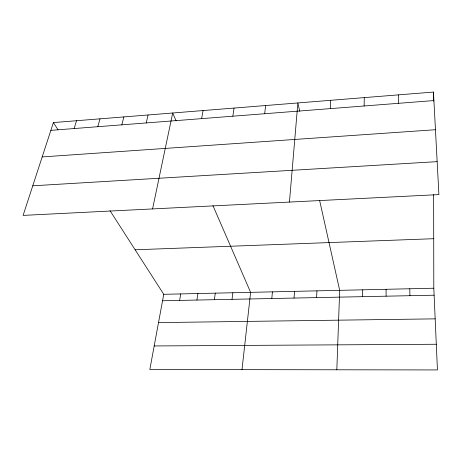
<?xml version="1.0" encoding="UTF-8"?>
<svg xmlns="http://www.w3.org/2000/svg" width="462" height="462" viewBox="0 0 462 462"><rect width="100%" height="100%" fill="white"/><g stroke="black" fill="none" stroke-linecap="round" stroke-linejoin="round"><path stroke-width="0.69" d="M362.606 296.662L362.716 289.818M364.131 105.989L364.281 97.609M336.827 369.791L339.674 290.338L319.617 200.421M330.313 108.616L330.74 100.306M316.58 297.603L316.949 290.852M294.04 298.065L294.537 291.355M289.443 202.079L297.869 102.945L299.723 111.261M271.806 298.521L272.43 291.857M242.001 369.646L250.618 292.348L212.953 205.654M264.686 113.721L265.65 105.532M232.028 299.336L232.86 292.746M214.368 299.699L215.298 293.139M232.848 116.199L234.055 108.068M196.91 300.057L197.927 293.532M179.637 300.41L180.746 293.919M201.628 118.63L203.078 110.557M110.031 210.712L163.75 294.306L149.832 369.502L437.445 369.941L433.806 288.219L433.639 194.589M152.57 208.922L172.696 112.999L176.114 120.877M146.223 122.938L148.083 114.974M121.818 124.838L123.862 116.921M97.794 126.704L100.011 118.832M74.145 128.546L76.525 120.721M53.396 122.58L23.1 215.402L438.9 194.6L433.46 92.059L53.396 122.58L58.045 129.81M50.86 130.359L433.91 100.56M42.186 156.93L435.458 129.724M32.762 185.799L437.15 161.642M135.147 249.786L433.72 238.704M163.75 294.306L433.806 288.219M162.555 300.756L434.118 295.201M158.518 322.597L435.169 318.861M154.192 345.951L436.301 344.254M409.777 288.762L409.938 295.692M398.515 94.86L398.66 103.297M386.082 289.293L386.105 296.182M433.46 92.059L433.477 101.299"/></g></svg>
